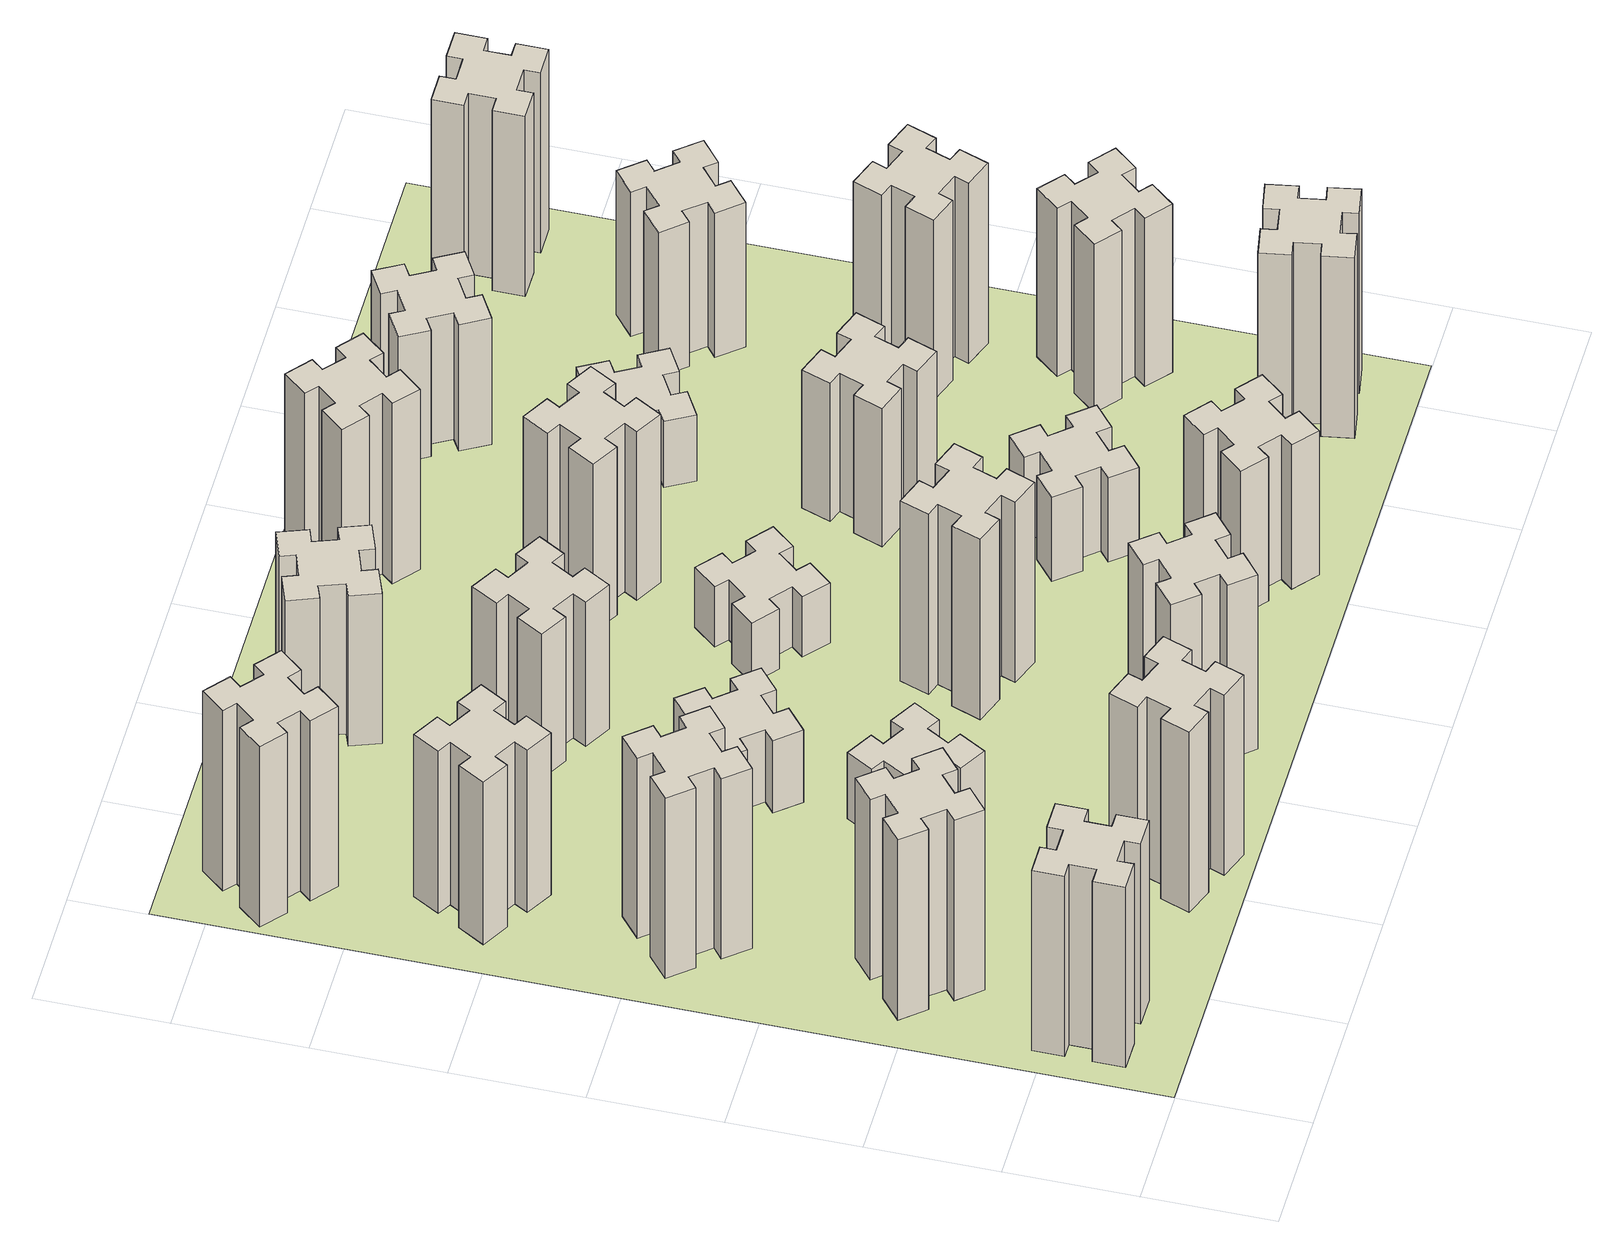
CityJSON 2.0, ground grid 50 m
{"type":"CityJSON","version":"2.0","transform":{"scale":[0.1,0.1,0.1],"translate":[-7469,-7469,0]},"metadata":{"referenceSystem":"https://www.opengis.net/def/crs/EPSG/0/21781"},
"CityObjects":{
"building1":{"type":"Building","attributes":{"class":"1000","function":"1000","usage":"1000","yearOfConstruction":2016,"roofType":"1000","measuredHeight":90,"storeysAboveGround":30,"storeysBelowGround":0},"geometry":[{"type":"Solid","lod":"1","boundaries":[[[[0,1,2,3,4,5,6,7,8,9,10,11,12,13,14,15,16,17,18,19]],[[17,16,20,21]],[[16,15,22,20]],[[15,14,23,22]],[[14,13,24,23]],[[13,12,25,24]],[[12,11,26,25]],[[11,10,27,26]],[[10,9,28,27]],[[9,8,29,28]],[[8,7,30,29]],[[7,6,31,30]],[[6,5,32,31]],[[5,4,33,32]],[[4,3,34,33]],[[3,2,35,34]],[[2,1,36,35]],[[1,0,37,36]],[[0,19,38,37]],[[19,18,39,38]],[[18,17,21,39]],[[24,25,26,27,28,29,30,31,32,33,34,35,36,37,38,39,21,20,22,23]]]]}]},
"building2":{"type":"Building","attributes":{"class":"1000","function":"1000","usage":"1000","yearOfConstruction":2016,"roofType":"1000","measuredHeight":90,"storeysAboveGround":30,"storeysBelowGround":0},"geometry":[{"type":"Solid","lod":"1","boundaries":[[[[40,41,42,43,44,45,46,47,48,49,50,51,52,53,54,55,56,57,58,59]],[[57,56,60,61]],[[56,55,62,60]],[[55,54,63,62]],[[54,53,64,63]],[[53,52,65,64]],[[52,51,66,65]],[[51,50,67,66]],[[50,49,68,67]],[[49,48,69,68]],[[48,47,70,69]],[[47,46,71,70]],[[46,45,72,71]],[[45,44,73,72]],[[44,43,74,73]],[[43,42,75,74]],[[42,41,76,75]],[[41,40,77,76]],[[40,59,78,77]],[[59,58,79,78]],[[58,57,61,79]],[[64,65,66,67,68,69,70,71,72,73,74,75,76,77,78,79,61,60,62,63]]]]}]},
"building3":{"type":"Building","attributes":{"class":"1000","function":"1000","usage":"1000","yearOfConstruction":2016,"roofType":"1000","measuredHeight":90,"storeysAboveGround":30,"storeysBelowGround":0},"geometry":[{"type":"Solid","lod":"1","boundaries":[[[[80,81,82,83,84,85,86,87,88,89,90,91,92,93,94,95,96,97,98,99]],[[97,96,100,101]],[[96,95,102,100]],[[95,94,103,102]],[[94,93,104,103]],[[93,92,105,104]],[[92,91,106,105]],[[91,90,107,106]],[[90,89,108,107]],[[89,88,109,108]],[[88,87,110,109]],[[87,86,111,110]],[[86,85,112,111]],[[85,84,113,112]],[[84,83,114,113]],[[83,82,115,114]],[[82,81,116,115]],[[81,80,117,116]],[[80,99,118,117]],[[99,98,119,118]],[[98,97,101,119]],[[104,105,106,107,108,109,110,111,112,113,114,115,116,117,118,119,101,100,102,103]]]]}]},
"building4":{"type":"Building","attributes":{"class":"1000","function":"1000","usage":"1000","yearOfConstruction":2016,"roofType":"1000","measuredHeight":81,"storeysAboveGround":30,"storeysBelowGround":0},"geometry":[{"type":"Solid","lod":"1","boundaries":[[[[120,121,122,123,124,125,126,127,128,129,130,131,132,133,134,135,136,137,138,139]],[[137,136,140,141]],[[136,135,142,140]],[[135,134,143,142]],[[134,133,144,143]],[[133,132,145,144]],[[132,131,146,145]],[[131,130,147,146]],[[130,129,148,147]],[[129,128,149,148]],[[128,127,150,149]],[[127,126,151,150]],[[126,125,152,151]],[[125,124,153,152]],[[124,123,154,153]],[[123,122,155,154]],[[122,121,156,155]],[[121,120,157,156]],[[120,139,158,157]],[[139,138,159,158]],[[138,137,141,159]],[[144,145,146,147,148,149,150,151,152,153,154,155,156,157,158,159,141,140,142,143]]]]}]},
"building5":{"type":"Building","attributes":{"class":"1000","function":"1000","usage":"1000","yearOfConstruction":2016,"roofType":"1000","measuredHeight":90,"storeysAboveGround":30,"storeysBelowGround":0},"geometry":[{"type":"Solid","lod":"1","boundaries":[[[[160,161,162,163,164,165,166,167,168,169,170,171,172,173,174,175,176,177,178,179]],[[177,176,180,181]],[[176,175,182,180]],[[175,174,183,182]],[[174,173,184,183]],[[173,172,185,184]],[[172,171,186,185]],[[171,170,187,186]],[[170,169,188,187]],[[169,168,189,188]],[[168,167,190,189]],[[167,166,191,190]],[[166,165,192,191]],[[165,164,193,192]],[[164,163,194,193]],[[163,162,195,194]],[[162,161,196,195]],[[161,160,197,196]],[[160,179,198,197]],[[179,178,199,198]],[[178,177,181,199]],[[184,185,186,187,188,189,190,191,192,193,194,195,196,197,198,199,181,180,182,183]]]]}]},
"building6":{"type":"Building","attributes":{"class":"1000","function":"1000","usage":"1000","yearOfConstruction":2016,"roofType":"1000","measuredHeight":90,"storeysAboveGround":30,"storeysBelowGround":0},"geometry":[{"type":"Solid","lod":"1","boundaries":[[[[200,201,202,203,204,205,206,207,208,209,210,211,212,213,214,215,216,217,218,219]],[[217,216,220,221]],[[216,215,222,220]],[[215,214,223,222]],[[214,213,224,223]],[[213,212,225,224]],[[212,211,226,225]],[[211,210,227,226]],[[210,209,228,227]],[[209,208,229,228]],[[208,207,230,229]],[[207,206,231,230]],[[206,205,232,231]],[[205,204,233,232]],[[204,203,234,233]],[[203,202,235,234]],[[202,201,236,235]],[[201,200,237,236]],[[200,219,238,237]],[[219,218,239,238]],[[218,217,221,239]],[[224,225,226,227,228,229,230,231,232,233,234,235,236,237,238,239,221,220,222,223]]]]}]},
"building7":{"type":"Building","attributes":{"class":"1000","function":"1000","usage":"1000","yearOfConstruction":2016,"roofType":"1000","measuredHeight":33,"storeysAboveGround":30,"storeysBelowGround":0},"geometry":[{"type":"Solid","lod":"1","boundaries":[[[[240,241,242,243,244,245,246,247,248,249,250,251,252,253,254,255,256,257,258,259]],[[257,256,260,261]],[[256,255,262,260]],[[255,254,263,262]],[[254,253,264,263]],[[253,252,265,264]],[[252,251,266,265]],[[251,250,267,266]],[[250,249,268,267]],[[249,248,269,268]],[[248,247,270,269]],[[247,246,271,270]],[[246,245,272,271]],[[245,244,273,272]],[[244,243,274,273]],[[243,242,275,274]],[[242,241,276,275]],[[241,240,277,276]],[[240,259,278,277]],[[259,258,279,278]],[[258,257,261,279]],[[264,265,266,267,268,269,270,271,272,273,274,275,276,277,278,279,261,260,262,263]]]]}]},
"building8":{"type":"Building","attributes":{"class":"1000","function":"1000","usage":"1000","yearOfConstruction":2016,"roofType":"1000","measuredHeight":36,"storeysAboveGround":30,"storeysBelowGround":0},"geometry":[{"type":"Solid","lod":"1","boundaries":[[[[280,281,282,283,284,285,286,287,288,289,290,291,292,293,294,295,296,297,298,299]],[[297,296,300,301]],[[296,295,302,300]],[[295,294,303,302]],[[294,293,304,303]],[[293,292,305,304]],[[292,291,306,305]],[[291,290,307,306]],[[290,289,308,307]],[[289,288,309,308]],[[288,287,310,309]],[[287,286,311,310]],[[286,285,312,311]],[[285,284,313,312]],[[284,283,314,313]],[[283,282,315,314]],[[282,281,316,315]],[[281,280,317,316]],[[280,299,318,317]],[[299,298,319,318]],[[298,297,301,319]],[[304,305,306,307,308,309,310,311,312,313,314,315,316,317,318,319,301,300,302,303]]]]}]},
"building9":{"type":"Building","attributes":{"class":"1000","function":"1000","usage":"1000","yearOfConstruction":2016,"roofType":"1000","measuredHeight":87,"storeysAboveGround":30,"storeysBelowGround":0},"geometry":[{"type":"Solid","lod":"1","boundaries":[[[[320,321,322,323,324,325,326,327,328,329,330,331,332,333,334,335,336,337,338,339]],[[337,336,340,341]],[[336,335,342,340]],[[335,334,343,342]],[[334,333,344,343]],[[333,332,345,344]],[[332,331,346,345]],[[331,330,347,346]],[[330,329,348,347]],[[329,328,349,348]],[[328,327,350,349]],[[327,326,351,350]],[[326,325,352,351]],[[325,324,353,352]],[[324,323,354,353]],[[323,322,355,354]],[[322,321,356,355]],[[321,320,357,356]],[[320,339,358,357]],[[339,338,359,358]],[[338,337,341,359]],[[344,345,346,347,348,349,350,351,352,353,354,355,356,357,358,359,341,340,342,343]]]]}]},
"building10":{"type":"Building","attributes":{"class":"1000","function":"1000","usage":"1000","yearOfConstruction":2016,"roofType":"1000","measuredHeight":72,"storeysAboveGround":30,"storeysBelowGround":0},"geometry":[{"type":"Solid","lod":"1","boundaries":[[[[360,361,362,363,364,365,366,367,368,369,370,371,372,373,374,375,376,377,378,379]],[[377,376,380,381]],[[376,375,382,380]],[[375,374,383,382]],[[374,373,384,383]],[[373,372,385,384]],[[372,371,386,385]],[[371,370,387,386]],[[370,369,388,387]],[[369,368,389,388]],[[368,367,390,389]],[[367,366,391,390]],[[366,365,392,391]],[[365,364,393,392]],[[364,363,394,393]],[[363,362,395,394]],[[362,361,396,395]],[[361,360,397,396]],[[360,379,398,397]],[[379,378,399,398]],[[378,377,381,399]],[[384,385,386,387,388,389,390,391,392,393,394,395,396,397,398,399,381,380,382,383]]]]}]},
"building11":{"type":"Building","attributes":{"class":"1000","function":"1000","usage":"1000","yearOfConstruction":2016,"roofType":"1000","measuredHeight":75,"storeysAboveGround":30,"storeysBelowGround":0},"geometry":[{"type":"Solid","lod":"1","boundaries":[[[[400,401,402,403,404,405,406,407,408,409,410,411,412,413,414,415,416,417,418,419]],[[417,416,420,421]],[[416,415,422,420]],[[415,414,423,422]],[[414,413,424,423]],[[413,412,425,424]],[[412,411,426,425]],[[411,410,427,426]],[[410,409,428,427]],[[409,408,429,428]],[[408,407,430,429]],[[407,406,431,430]],[[406,405,432,431]],[[405,404,433,432]],[[404,403,434,433]],[[403,402,435,434]],[[402,401,436,435]],[[401,400,437,436]],[[400,419,438,437]],[[419,418,439,438]],[[418,417,421,439]],[[424,425,426,427,428,429,430,431,432,433,434,435,436,437,438,439,421,420,422,423]]]]}]},
"building12":{"type":"Building","attributes":{"class":"1000","function":"1000","usage":"1000","yearOfConstruction":2016,"roofType":"1000","measuredHeight":90,"storeysAboveGround":30,"storeysBelowGround":0},"geometry":[{"type":"Solid","lod":"1","boundaries":[[[[440,441,442,443,444,445,446,447,448,449,450,451,452,453,454,455,456,457,458,459]],[[457,456,460,461]],[[456,455,462,460]],[[455,454,463,462]],[[454,453,464,463]],[[453,452,465,464]],[[452,451,466,465]],[[451,450,467,466]],[[450,449,468,467]],[[449,448,469,468]],[[448,447,470,469]],[[447,446,471,470]],[[446,445,472,471]],[[445,444,473,472]],[[444,443,474,473]],[[443,442,475,474]],[[442,441,476,475]],[[441,440,477,476]],[[440,459,478,477]],[[459,458,479,478]],[[458,457,461,479]],[[464,465,466,467,468,469,470,471,472,473,474,475,476,477,478,479,461,460,462,463]]]]}]},
"building13":{"type":"Building","attributes":{"class":"1000","function":"1000","usage":"1000","yearOfConstruction":2016,"roofType":"1000","measuredHeight":30,"storeysAboveGround":30,"storeysBelowGround":0},"geometry":[{"type":"Solid","lod":"1","boundaries":[[[[480,481,482,483,484,485,486,487,488,489,490,491,492,493,494,495,496,497,498,499]],[[497,496,500,501]],[[496,495,502,500]],[[495,494,503,502]],[[494,493,504,503]],[[493,492,505,504]],[[492,491,506,505]],[[491,490,507,506]],[[490,489,508,507]],[[489,488,509,508]],[[488,487,510,509]],[[487,486,511,510]],[[486,485,512,511]],[[485,484,513,512]],[[484,483,514,513]],[[483,482,515,514]],[[482,481,516,515]],[[481,480,517,516]],[[480,499,518,517]],[[499,498,519,518]],[[498,497,501,519]],[[504,505,506,507,508,509,510,511,512,513,514,515,516,517,518,519,501,500,502,503]]]]}]},
"building14":{"type":"Building","attributes":{"class":"1000","function":"1000","usage":"1000","yearOfConstruction":2016,"roofType":"1000","measuredHeight":72,"storeysAboveGround":30,"storeysBelowGround":0},"geometry":[{"type":"Solid","lod":"1","boundaries":[[[[520,521,522,523,524,525,526,527,528,529,530,531,532,533,534,535,536,537,538,539]],[[537,536,540,541]],[[536,535,542,540]],[[535,534,543,542]],[[534,533,544,543]],[[533,532,545,544]],[[532,531,546,545]],[[531,530,547,546]],[[530,529,548,547]],[[529,528,549,548]],[[528,527,550,549]],[[527,526,551,550]],[[526,525,552,551]],[[525,524,553,552]],[[524,523,554,553]],[[523,522,555,554]],[[522,521,556,555]],[[521,520,557,556]],[[520,539,558,557]],[[539,538,559,558]],[[538,537,541,559]],[[544,545,546,547,548,549,550,551,552,553,554,555,556,557,558,559,541,540,542,543]]]]}]},
"building15":{"type":"Building","attributes":{"class":"1000","function":"1000","usage":"1000","yearOfConstruction":2016,"roofType":"1000","measuredHeight":84,"storeysAboveGround":30,"storeysBelowGround":0},"geometry":[{"type":"Solid","lod":"1","boundaries":[[[[560,561,562,563,564,565,566,567,568,569,570,571,572,573,574,575,576,577,578,579]],[[577,576,580,581]],[[576,575,582,580]],[[575,574,583,582]],[[574,573,584,583]],[[573,572,585,584]],[[572,571,586,585]],[[571,570,587,586]],[[570,569,588,587]],[[569,568,589,588]],[[568,567,590,589]],[[567,566,591,590]],[[566,565,592,591]],[[565,564,593,592]],[[564,563,594,593]],[[563,562,595,594]],[[562,561,596,595]],[[561,560,597,596]],[[560,579,598,597]],[[579,578,599,598]],[[578,577,581,599]],[[584,585,586,587,588,589,590,591,592,593,594,595,596,597,598,599,581,580,582,583]]]]}]},
"building16":{"type":"Building","attributes":{"class":"1000","function":"1000","usage":"1000","yearOfConstruction":2016,"roofType":"1000","measuredHeight":90,"storeysAboveGround":30,"storeysBelowGround":0},"geometry":[{"type":"Solid","lod":"1","boundaries":[[[[600,601,602,603,604,605,606,607,608,609,610,611,612,613,614,615,616,617,618,619]],[[617,616,620,621]],[[616,615,622,620]],[[615,614,623,622]],[[614,613,624,623]],[[613,612,625,624]],[[612,611,626,625]],[[611,610,627,626]],[[610,609,628,627]],[[609,608,629,628]],[[608,607,630,629]],[[607,606,631,630]],[[606,605,632,631]],[[605,604,633,632]],[[604,603,634,633]],[[603,602,635,634]],[[602,601,636,635]],[[601,600,637,636]],[[600,619,638,637]],[[619,618,639,638]],[[618,617,621,639]],[[624,625,626,627,628,629,630,631,632,633,634,635,636,637,638,639,621,620,622,623]]]]}]},
"building17":{"type":"Building","attributes":{"class":"1000","function":"1000","usage":"1000","yearOfConstruction":2016,"roofType":"1000","measuredHeight":42,"storeysAboveGround":30,"storeysBelowGround":0},"geometry":[{"type":"Solid","lod":"1","boundaries":[[[[640,641,642,643,644,645,646,647,648,649,650,651,652,653,654,655,656,657,658,659]],[[657,656,660,661]],[[656,655,662,660]],[[655,654,663,662]],[[654,653,664,663]],[[653,652,665,664]],[[652,651,666,665]],[[651,650,667,666]],[[650,649,668,667]],[[649,648,669,668]],[[648,647,670,669]],[[647,646,671,670]],[[646,645,672,671]],[[645,644,673,672]],[[644,643,674,673]],[[643,642,675,674]],[[642,641,676,675]],[[641,640,677,676]],[[640,659,678,677]],[[659,658,679,678]],[[658,657,661,679]],[[664,665,666,667,668,669,670,671,672,673,674,675,676,677,678,679,661,660,662,663]]]]}]},
"building18":{"type":"Building","attributes":{"class":"1000","function":"1000","usage":"1000","yearOfConstruction":2016,"roofType":"1000","measuredHeight":69,"storeysAboveGround":30,"storeysBelowGround":0},"geometry":[{"type":"Solid","lod":"1","boundaries":[[[[680,681,682,683,684,685,686,687,688,689,690,691,692,693,694,695,696,697,698,699]],[[697,696,700,701]],[[696,695,702,700]],[[695,694,703,702]],[[694,693,704,703]],[[693,692,705,704]],[[692,691,706,705]],[[691,690,707,706]],[[690,689,708,707]],[[689,688,709,708]],[[688,687,710,709]],[[687,686,711,710]],[[686,685,712,711]],[[685,684,713,712]],[[684,683,714,713]],[[683,682,715,714]],[[682,681,716,715]],[[681,680,717,716]],[[680,699,718,717]],[[699,698,719,718]],[[698,697,701,719]],[[704,705,706,707,708,709,710,711,712,713,714,715,716,717,718,719,701,700,702,703]]]]}]},
"building19":{"type":"Building","attributes":{"class":"1000","function":"1000","usage":"1000","yearOfConstruction":2016,"roofType":"1000","measuredHeight":33,"storeysAboveGround":30,"storeysBelowGround":0},"geometry":[{"type":"Solid","lod":"1","boundaries":[[[[720,721,722,723,724,725,726,727,728,729,730,731,732,733,734,735,736,737,738,739]],[[737,736,740,741]],[[736,735,742,740]],[[735,734,743,742]],[[734,733,744,743]],[[733,732,745,744]],[[732,731,746,745]],[[731,730,747,746]],[[730,729,748,747]],[[729,728,749,748]],[[728,727,750,749]],[[727,726,751,750]],[[726,725,752,751]],[[725,724,753,752]],[[724,723,754,753]],[[723,722,755,754]],[[722,721,756,755]],[[721,720,757,756]],[[720,739,758,757]],[[739,738,759,758]],[[738,737,741,759]],[[744,745,746,747,748,749,750,751,752,753,754,755,756,757,758,759,741,740,742,743]]]]}]},
"building20":{"type":"Building","attributes":{"class":"1000","function":"1000","usage":"1000","yearOfConstruction":2016,"roofType":"1000","measuredHeight":90,"storeysAboveGround":30,"storeysBelowGround":0},"geometry":[{"type":"Solid","lod":"1","boundaries":[[[[760,761,762,763,764,765,766,767,768,769,770,771,772,773,774,775,776,777,778,779]],[[777,776,780,781]],[[776,775,782,780]],[[775,774,783,782]],[[774,773,784,783]],[[773,772,785,784]],[[772,771,786,785]],[[771,770,787,786]],[[770,769,788,787]],[[769,768,789,788]],[[768,767,790,789]],[[767,766,791,790]],[[766,765,792,791]],[[765,764,793,792]],[[764,763,794,793]],[[763,762,795,794]],[[762,761,796,795]],[[761,760,797,796]],[[760,779,798,797]],[[779,778,799,798]],[[778,777,781,799]],[[784,785,786,787,788,789,790,791,792,793,794,795,796,797,798,799,781,780,782,783]]]]}]},
"building21":{"type":"Building","attributes":{"class":"1000","function":"1000","usage":"1000","yearOfConstruction":2016,"roofType":"1000","measuredHeight":63,"storeysAboveGround":30,"storeysBelowGround":0},"geometry":[{"type":"Solid","lod":"1","boundaries":[[[[800,801,802,803,804,805,806,807,808,809,810,811,812,813,814,815,816,817,818,819]],[[817,816,820,821]],[[816,815,822,820]],[[815,814,823,822]],[[814,813,824,823]],[[813,812,825,824]],[[812,811,826,825]],[[811,810,827,826]],[[810,809,828,827]],[[809,808,829,828]],[[808,807,830,829]],[[807,806,831,830]],[[806,805,832,831]],[[805,804,833,832]],[[804,803,834,833]],[[803,802,835,834]],[[802,801,836,835]],[[801,800,837,836]],[[800,819,838,837]],[[819,818,839,838]],[[818,817,821,839]],[[824,825,826,827,828,829,830,831,832,833,834,835,836,837,838,839,821,820,822,823]]]]}]},
"building22":{"type":"Building","attributes":{"class":"1000","function":"1000","usage":"1000","yearOfConstruction":2016,"roofType":"1000","measuredHeight":84,"storeysAboveGround":30,"storeysBelowGround":0},"geometry":[{"type":"Solid","lod":"1","boundaries":[[[[840,841,842,843,844,845,846,847,848,849,850,851,852,853,854,855,856,857,858,859]],[[857,856,860,861]],[[856,855,862,860]],[[855,854,863,862]],[[854,853,864,863]],[[853,852,865,864]],[[852,851,866,865]],[[851,850,867,866]],[[850,849,868,867]],[[849,848,869,868]],[[848,847,870,869]],[[847,846,871,870]],[[846,845,872,871]],[[845,844,873,872]],[[844,843,874,873]],[[843,842,875,874]],[[842,841,876,875]],[[841,840,877,876]],[[840,859,878,877]],[[859,858,879,878]],[[858,857,861,879]],[[864,865,866,867,868,869,870,871,872,873,874,875,876,877,878,879,861,860,862,863]]]]}]},
"building23":{"type":"Building","attributes":{"class":"1000","function":"1000","usage":"1000","yearOfConstruction":2016,"roofType":"1000","measuredHeight":90,"storeysAboveGround":30,"storeysBelowGround":0},"geometry":[{"type":"Solid","lod":"1","boundaries":[[[[880,881,882,883,884,885,886,887,888,889,890,891,892,893,894,895,896,897,898,899]],[[897,896,900,901]],[[896,895,902,900]],[[895,894,903,902]],[[894,893,904,903]],[[893,892,905,904]],[[892,891,906,905]],[[891,890,907,906]],[[890,889,908,907]],[[889,888,909,908]],[[888,887,910,909]],[[887,886,911,910]],[[886,885,912,911]],[[885,884,913,912]],[[884,883,914,913]],[[883,882,915,914]],[[882,881,916,915]],[[881,880,917,916]],[[880,899,918,917]],[[899,898,919,918]],[[898,897,901,919]],[[904,905,906,907,908,909,910,911,912,913,914,915,916,917,918,919,901,900,902,903]]]]}]},
"building24":{"type":"Building","attributes":{"class":"1000","function":"1000","usage":"1000","yearOfConstruction":2016,"roofType":"1000","measuredHeight":72,"storeysAboveGround":30,"storeysBelowGround":0},"geometry":[{"type":"Solid","lod":"1","boundaries":[[[[920,921,922,923,924,925,926,927,928,929,930,931,932,933,934,935,936,937,938,939]],[[937,936,940,941]],[[936,935,942,940]],[[935,934,943,942]],[[934,933,944,943]],[[933,932,945,944]],[[932,931,946,945]],[[931,930,947,946]],[[930,929,948,947]],[[929,928,949,948]],[[928,927,950,949]],[[927,926,951,950]],[[926,925,952,951]],[[925,924,953,952]],[[924,923,954,953]],[[923,922,955,954]],[[922,921,956,955]],[[921,920,957,956]],[[920,939,958,957]],[[939,938,959,958]],[[938,937,941,959]],[[944,945,946,947,948,949,950,951,952,953,954,955,956,957,958,959,941,940,942,943]]]]}]},
"building25":{"type":"Building","attributes":{"class":"1000","function":"1000","usage":"1000","yearOfConstruction":2016,"roofType":"1000","measuredHeight":90,"storeysAboveGround":30,"storeysBelowGround":0},"geometry":[{"type":"Solid","lod":"1","boundaries":[[[[960,961,962,963,964,965,966,967,968,969,970,971,972,973,974,975,976,977,978,979]],[[977,976,980,981]],[[976,975,982,980]],[[975,974,983,982]],[[974,973,984,983]],[[973,972,985,984]],[[972,971,986,985]],[[971,970,987,986]],[[970,969,988,987]],[[969,968,989,988]],[[968,967,990,989]],[[967,966,991,990]],[[966,965,992,991]],[[965,964,993,992]],[[964,963,994,993]],[[963,962,995,994]],[[962,961,996,995]],[[961,960,997,996]],[[960,979,998,997]],[[979,978,999,998]],[[978,977,981,999]],[[984,985,986,987,988,989,990,991,992,993,994,995,996,997,998,999,981,980,982,983]]]]}]},
"landuse1":{"type":"LandUse","attributes":{"name":"plot1","function":"1010"},"geometry":[{"type":"MultiSurface","lod":"1","boundaries":[[[1000,1001,1002,1003]]]}]}
},
"vertices":[
[165,425,0],[165,325,0],[105,325,0],[105,205,0],[225,205,0],[225,265,0],[325,265,0],[325,205,0],[445,205,0],[445,325,0],[385,325,0],[385,425,0],[445,425,0],[445,545,0],[325,545,0],[325,485,0],[225,485,0],[225,545,0],[105,545,0],[105,425,0],[225,485,900],[225,545,900],[325,485,900],[325,545,900],[445,545,900],[445,425,900],[385,425,900],[385,325,900],[445,325,900],[445,205,900],[325,205,900],[325,265,900],[225,265,900],[225,205,900],[105,205,900],[105,325,900],[165,325,900],[165,425,900],[105,425,900],[105,545,900],
[492,1048,0],[427,1124,0],[473,1163,0],[396,1255,0],[304,1178,0],[343,1132,0],[266,1067,0],[228,1113,0],[136,1036,0],[213,944,0],[259,983,0],[323,906,0],[277,868,0],[354,776,0],[446,853,0],[408,899,0],[484,963,0],[523,917,0],[615,994,0],[538,1086,0],[484,963,900],[523,917,900],[408,899,900],[446,853,900],[354,776,900],[277,868,900],[323,906,900],[259,983,900],[213,944,900],[136,1036,900],[228,1113,900],[266,1067,900],[343,1132,900],[304,1178,900],[396,1255,900],[473,1163,900],[427,1124,900],[492,1048,900],[538,1086,900],[615,994,900],
[492,1888,0],[427,1964,0],[473,2003,0],[396,2095,0],[304,2018,0],[343,1972,0],[266,1907,0],[228,1953,0],[136,1876,0],[213,1784,0],[259,1823,0],[323,1746,0],[277,1708,0],[354,1616,0],[446,1693,0],[408,1739,0],[484,1803,0],[523,1757,0],[615,1834,0],[538,1926,0],[484,1803,900],[523,1757,900],[408,1739,900],[446,1693,900],[354,1616,900],[277,1708,900],[323,1746,900],[259,1823,900],[213,1784,900],[136,1876,900],[228,1953,900],[266,1907,900],[343,1972,900],[304,2018,900],[396,2095,900],[473,2003,900],[427,1964,900],[492,1888,900],[538,1926,900],[615,1834,900],
[474,2666,0],[387,2716,0],[417,2768,0],[313,2828,0],[253,2724,0],[305,2694,0],[255,2607,0],[203,2637,0],[143,2533,0],[247,2473,0],[277,2525,0],[364,2475,0],[334,2423,0],[438,2363,0],[498,2467,0],[446,2497,0],[496,2584,0],[548,2554,0],[608,2658,0],[504,2718,0],[496,2584,810],[548,2554,810],[446,2497,810],[498,2467,810],[438,2363,810],[334,2423,810],[364,2475,810],[277,2525,810],[247,2473,810],[143,2533,810],[203,2637,810],[255,2607,810],[305,2694,810],[253,2724,810],[313,2828,810],[417,2768,810],[387,2716,810],[474,2666,810],[504,2718,810],[608,2658,810],
[1029,360,0],[995,266,0],[939,287,0],[897,174,0],[1010,133,0],[1031,189,0],[1125,155,0],[1104,99,0],[1217,57,0],[1258,170,0],[1202,191,0],[1236,285,0],[1292,264,0],[1333,377,0],[1220,418,0],[1200,362,0],[1106,396,0],[1127,452,0],[1014,493,0],[973,380,0],[1106,396,900],[1127,452,900],[1200,362,900],[1220,418,900],[1333,377,900],[1292,264,900],[1236,285,900],[1202,191,900],[1258,170,900],[1217,57,900],[1104,99,900],[1125,155,900],[1031,189,900],[1010,133,900],[897,174,900],[939,287,900],[995,266,900],[1029,360,900],[973,380,900],[1014,493,900],
[384,3387,0],[308,3452,0],[346,3498,0],[254,3575,0],[177,3483,0],[223,3444,0],[159,3368,0],[113,3406,0],[36,3314,0],[128,3237,0],[166,3283,0],[243,3219,0],[204,3173,0],[296,3096,0],[373,3188,0],[327,3226,0],[392,3303,0],[438,3264,0],[515,3356,0],[423,3433,0],[392,3303,900],[438,3264,900],[327,3226,900],[373,3188,900],[296,3096,900],[204,3173,900],[243,3219,900],[166,3283,900],[128,3237,900],[36,3314,900],[113,3406,900],[159,3368,900],[223,3444,900],[177,3483,900],[254,3575,900],[346,3498,900],[308,3452,900],[384,3387,900],[423,3433,900],[515,3356,900],
[1214,1286,0],[1127,1336,0],[1157,1388,0],[1053,1448,0],[993,1344,0],[1045,1314,0],[995,1227,0],[943,1257,0],[883,1153,0],[987,1093,0],[1017,1145,0],[1104,1095,0],[1074,1043,0],[1178,983,0],[1238,1087,0],[1186,1117,0],[1236,1204,0],[1288,1174,0],[1348,1278,0],[1244,1338,0],[1236,1204,330],[1288,1174,330],[1186,1117,330],[1238,1087,330],[1178,983,330],[1074,1043,330],[1104,1095,330],[1017,1145,330],[987,1093,330],[883,1153,330],[943,1257,330],[995,1227,330],[1045,1314,330],[993,1344,330],[1053,1448,330],[1157,1388,330],[1127,1336,330],[1214,1286,330],[1244,1338,330],[1348,1278,330],
[1083,1972,0],[1006,1907,0],[968,1953,0],[876,1876,0],[953,1784,0],[999,1823,0],[1063,1746,0],[1017,1708,0],[1094,1616,0],[1186,1693,0],[1148,1739,0],[1224,1803,0],[1263,1757,0],[1355,1834,0],[1278,1926,0],[1232,1888,0],[1167,1964,0],[1213,2003,0],[1136,2095,0],[1044,2018,0],[1167,1964,360],[1213,2003,360],[1232,1888,360],[1278,1926,360],[1355,1834,360],[1263,1757,360],[1224,1803,360],[1148,1739,360],[1186,1693,360],[1094,1616,360],[1017,1708,360],[1063,1746,360],[999,1823,360],[953,1784,360],[876,1876,360],[968,1953,360],[1006,1907,360],[1083,1972,360],[1044,2018,360],[1136,2095,360],
[1639,343,0],[1703,266,0],[1657,228,0],[1734,136,0],[1826,213,0],[1788,259,0],[1864,323,0],[1903,277,0],[1995,354,0],[1918,446,0],[1872,408,0],[1807,484,0],[1853,523,0],[1776,615,0],[1684,538,0],[1723,492,0],[1646,427,0],[1608,473,0],[1516,396,0],[1593,304,0],[1646,427,870],[1608,473,870],[1723,492,870],[1684,538,870],[1776,615,870],[1853,523,870],[1807,484,870],[1872,408,870],[1918,446,870],[1995,354,870],[1903,277,870],[1864,323,870],[1788,259,870],[1826,213,870],[1734,136,870],[1657,228,870],[1703,266,870],[1639,343,870],[1593,304,870],[1516,396,870],
[1314,2666,0],[1227,2716,0],[1257,2768,0],[1153,2828,0],[1093,2724,0],[1145,2694,0],[1095,2607,0],[1043,2637,0],[983,2533,0],[1087,2473,0],[1117,2525,0],[1204,2475,0],[1174,2423,0],[1278,2363,0],[1338,2467,0],[1286,2497,0],[1336,2584,0],[1388,2554,0],[1448,2658,0],[1344,2718,0],[1336,2584,720],[1388,2554,720],[1286,2497,720],[1338,2467,720],[1278,2363,720],[1174,2423,720],[1204,2475,720],[1117,2525,720],[1087,2473,720],[983,2533,720],[1043,2637,720],[1095,2607,720],[1145,2694,720],[1093,2724,720],[1153,2828,720],[1257,2768,720],[1227,2716,720],[1314,2666,720],[1344,2718,720],[1448,2658,720],
[1125,3456,0],[1031,3422,0],[1010,3478,0],[897,3437,0],[939,3324,0],[995,3345,0],[1029,3251,0],[973,3230,0],[1014,3117,0],[1127,3159,0],[1106,3215,0],[1200,3249,0],[1220,3193,0],[1333,3234,0],[1292,3347,0],[1236,3326,0],[1202,3420,0],[1258,3440,0],[1217,3553,0],[1104,3512,0],[1202,3420,750],[1258,3440,750],[1236,3326,750],[1292,3347,750],[1333,3234,750],[1220,3193,750],[1200,3249,750],[1106,3215,750],[1127,3159,750],[1014,3117,750],[973,3230,750],[1029,3251,750],[995,3345,750],[939,3324,750],[897,3437,750],[1010,3478,750],[1031,3422,750],[1125,3456,750],[1104,3512,750],[1217,3553,750],
[1769,1300,0],[1735,1206,0],[1679,1227,0],[1637,1114,0],[1750,1073,0],[1771,1129,0],[1865,1095,0],[1844,1039,0],[1957,997,0],[1998,1110,0],[1942,1131,0],[1976,1225,0],[2032,1204,0],[2073,1317,0],[1960,1358,0],[1940,1302,0],[1846,1336,0],[1867,1392,0],[1754,1433,0],[1713,1320,0],[1846,1336,900],[1867,1392,900],[1940,1302,900],[1960,1358,900],[2073,1317,900],[2032,1204,900],[1976,1225,900],[1942,1131,900],[1998,1110,900],[1957,997,900],[1844,1039,900],[1865,1095,900],[1771,1129,900],[1750,1073,900],[1637,1114,900],[1679,1227,900],[1735,1206,900],[1769,1300,900],[1713,1320,900],[1754,1433,900],
[1746,1903,0],[1823,1839,0],[1784,1793,0],[1876,1716,0],[1953,1808,0],[1907,1846,0],[1972,1923,0],[2018,1884,0],[2095,1976,0],[2003,2053,0],[1964,2007,0],[1888,2072,0],[1926,2118,0],[1834,2195,0],[1757,2103,0],[1803,2064,0],[1739,1988,0],[1693,2026,0],[1616,1934,0],[1708,1857,0],[1739,1988,300],[1693,2026,300],[1803,2064,300],[1757,2103,300],[1834,2195,300],[1926,2118,300],[1888,2072,300],[1964,2007,300],[2003,2053,300],[2095,1976,300],[2018,1884,300],[1972,1923,300],[1907,1846,300],[1953,1808,300],[1876,1716,300],[1784,1793,300],[1823,1839,300],[1746,1903,300],[1708,1857,300],[1616,1934,300],
[2486,323,0],[2563,259,0],[2524,213,0],[2616,136,0],[2693,228,0],[2647,266,0],[2712,343,0],[2758,304,0],[2835,396,0],[2743,473,0],[2704,427,0],[2628,492,0],[2666,538,0],[2574,615,0],[2497,523,0],[2543,484,0],[2479,408,0],[2433,446,0],[2356,354,0],[2448,277,0],[2479,408,720],[2433,446,720],[2543,484,720],[2497,523,720],[2574,615,720],[2666,538,720],[2628,492,720],[2704,427,720],[2743,473,720],[2835,396,720],[2758,304,720],[2712,343,720],[2647,266,720],[2693,228,720],[2616,136,720],[2524,213,720],[2563,259,720],[2486,323,720],[2448,277,720],[2356,354,720],
[2026,2497,0],[2076,2584,0],[2128,2554,0],[2188,2658,0],[2084,2718,0],[2054,2666,0],[1967,2716,0],[1997,2768,0],[1893,2828,0],[1833,2724,0],[1885,2694,0],[1835,2607,0],[1783,2637,0],[1723,2533,0],[1827,2473,0],[1857,2525,0],[1944,2475,0],[1914,2423,0],[2018,2363,0],[2078,2467,0],[1944,2475,840],[1914,2423,840],[1857,2525,840],[1827,2473,840],[1723,2533,840],[1783,2637,840],[1835,2607,840],[1885,2694,840],[1833,2724,840],[1893,2828,840],[1997,2768,840],[1967,2716,840],[2054,2666,840],[2084,2718,840],[2188,2658,840],[2128,2554,840],[2076,2584,840],[2026,2497,840],[2078,2467,840],[2018,2363,840],
[1746,3383,0],[1823,3319,0],[1784,3273,0],[1876,3196,0],[1953,3288,0],[1907,3326,0],[1972,3403,0],[2018,3364,0],[2095,3456,0],[2003,3533,0],[1964,3487,0],[1888,3552,0],[1926,3598,0],[1834,3675,0],[1757,3583,0],[1803,3544,0],[1739,3468,0],[1693,3506,0],[1616,3414,0],[1708,3337,0],[1739,3468,900],[1693,3506,900],[1803,3544,900],[1757,3583,900],[1834,3675,900],[1926,3598,900],[1888,3552,900],[1964,3487,900],[2003,3533,900],[2095,3456,900],[2018,3364,900],[1972,3403,900],[1907,3326,900],[1953,3288,900],[1876,3196,900],[1784,3273,900],[1823,3319,900],[1746,3383,900],[1708,3337,900],[1616,3414,900],
[2563,1132,0],[2486,1067,0],[2448,1113,0],[2356,1036,0],[2433,944,0],[2479,983,0],[2543,906,0],[2497,868,0],[2574,776,0],[2666,853,0],[2628,899,0],[2704,963,0],[2743,917,0],[2835,994,0],[2758,1086,0],[2712,1048,0],[2647,1124,0],[2693,1163,0],[2616,1255,0],[2524,1178,0],[2647,1124,420],[2693,1163,420],[2712,1048,420],[2758,1086,420],[2835,994,420],[2743,917,420],[2704,963,420],[2628,899,420],[2666,853,420],[2574,776,420],[2497,868,420],[2543,906,420],[2479,983,420],[2433,944,420],[2356,1036,420],[2448,1113,420],[2486,1067,420],[2563,1132,420],[2524,1178,420],[2616,1255,420],
[2682,1671,0],[2716,1765,0],[2772,1744,0],[2813,1857,0],[2700,1898,0],[2680,1842,0],[2586,1876,0],[2607,1932,0],[2494,1973,0],[2453,1860,0],[2509,1840,0],[2475,1746,0],[2419,1767,0],[2377,1654,0],[2490,1613,0],[2511,1669,0],[2605,1635,0],[2584,1579,0],[2697,1537,0],[2738,1650,0],[2605,1635,690],[2584,1579,690],[2511,1669,690],[2490,1613,690],[2377,1654,690],[2419,1767,690],[2475,1746,690],[2509,1840,690],[2453,1860,690],[2494,1973,690],[2607,1932,690],[2586,1876,690],[2680,1842,690],[2700,1898,690],[2813,1857,690],[2772,1744,690],[2716,1765,690],[2682,1671,690],[2738,1650,690],[2697,1537,690],
[2475,2584,0],[2525,2497,0],[2473,2467,0],[2533,2363,0],[2637,2423,0],[2607,2475,0],[2694,2525,0],[2724,2473,0],[2828,2533,0],[2768,2637,0],[2716,2607,0],[2666,2694,0],[2718,2724,0],[2658,2828,0],[2554,2768,0],[2584,2716,0],[2497,2666,0],[2467,2718,0],[2363,2658,0],[2423,2554,0],[2497,2666,330],[2467,2718,330],[2584,2716,330],[2554,2768,330],[2658,2828,330],[2718,2724,330],[2666,2694,330],[2716,2607,330],[2768,2637,330],[2828,2533,330],[2724,2473,330],[2694,2525,330],[2607,2475,330],[2637,2423,330],[2533,2363,330],[2473,2467,330],[2525,2497,330],[2475,2584,330],[2423,2554,330],[2363,2658,330],
[3465,492,0],[3367,475,0],[3357,534,0],[3238,513,0],[3259,395,0],[3318,405,0],[3336,307,0],[3277,297,0],[3297,178,0],[3416,199,0],[3405,258,0],[3504,276,0],[3514,217,0],[3632,237,0],[3611,356,0],[3552,345,0],[3535,444,0],[3594,454,0],[3573,572,0],[3455,551,0],[3535,444,900],[3594,454,900],[3552,345,900],[3611,356,900],[3632,237,900],[3514,217,900],[3504,276,900],[3405,258,900],[3416,199,900],[3297,178,900],[3277,297,900],[3336,307,900],[3318,405,900],[3259,395,900],[3238,513,900],[3357,534,900],[3367,475,900],[3465,492,900],[3455,551,900],[3573,572,900],
[2716,3347,0],[2666,3434,0],[2718,3464,0],[2658,3568,0],[2554,3508,0],[2584,3456,0],[2497,3406,0],[2467,3458,0],[2363,3398,0],[2423,3294,0],[2475,3324,0],[2525,3237,0],[2473,3207,0],[2533,3103,0],[2637,3163,0],[2607,3215,0],[2694,3265,0],[2724,3213,0],[2828,3273,0],[2768,3377,0],[2694,3265,630],[2724,3213,630],[2607,3215,630],[2637,3163,630],[2533,3103,630],[2473,3207,630],[2525,3237,630],[2475,3324,630],[2423,3294,630],[2363,3398,630],[2467,3458,630],[2497,3406,630],[2584,3456,630],[2554,3508,630],[2658,3568,630],[2718,3464,630],[2666,3434,630],[2716,3347,630],[2768,3377,630],[2828,3273,630],
[3487,1006,0],[3552,1083,0],[3598,1044,0],[3675,1136,0],[3583,1213,0],[3544,1167,0],[3468,1232,0],[3506,1278,0],[3414,1355,0],[3337,1263,0],[3383,1224,0],[3319,1148,0],[3273,1186,0],[3196,1094,0],[3288,1017,0],[3326,1063,0],[3403,999,0],[3364,953,0],[3456,876,0],[3533,968,0],[3403,999,840],[3364,953,840],[3326,1063,840],[3288,1017,840],[3196,1094,840],[3273,1186,840],[3319,1148,840],[3383,1224,840],[3337,1263,840],[3414,1355,840],[3506,1278,840],[3468,1232,840],[3544,1167,840],[3583,1213,840],[3675,1136,840],[3598,1044,840],[3552,1083,840],[3487,1006,840],[3533,968,840],[3456,876,840],
[3422,1671,0],[3456,1765,0],[3512,1744,0],[3553,1857,0],[3440,1898,0],[3420,1842,0],[3326,1876,0],[3347,1932,0],[3234,1973,0],[3193,1860,0],[3249,1840,0],[3215,1746,0],[3159,1767,0],[3117,1654,0],[3230,1613,0],[3251,1669,0],[3345,1635,0],[3324,1579,0],[3437,1537,0],[3478,1650,0],[3345,1635,900],[3324,1579,900],[3251,1669,900],[3230,1613,900],[3117,1654,900],[3159,1767,900],[3215,1746,900],[3249,1840,900],[3193,1860,900],[3234,1973,900],[3347,1932,900],[3326,1876,900],[3420,1842,900],[3440,1898,900],[3553,1857,900],[3512,1744,900],[3456,1765,900],[3422,1671,900],[3478,1650,900],[3437,1537,900],
[3119,2563,0],[3183,2486,0],[3137,2448,0],[3214,2356,0],[3306,2433,0],[3268,2479,0],[3344,2543,0],[3383,2497,0],[3475,2574,0],[3398,2666,0],[3352,2628,0],[3287,2704,0],[3333,2743,0],[3256,2835,0],[3164,2758,0],[3203,2712,0],[3126,2647,0],[3088,2693,0],[2996,2616,0],[3073,2524,0],[3126,2647,720],[3088,2693,720],[3203,2712,720],[3164,2758,720],[3256,2835,720],[3333,2743,720],[3287,2704,720],[3352,2628,720],[3398,2666,720],[3475,2574,720],[3383,2497,720],[3344,2543,720],[3268,2479,720],[3306,2433,720],[3214,2356,720],[3137,2448,720],[3183,2486,720],[3119,2563,720],[3073,2524,720],[2996,2616,720],
[3385,3225,0],[3485,3225,0],[3485,3165,0],[3605,3165,0],[3605,3285,0],[3545,3285,0],[3545,3385,0],[3605,3385,0],[3605,3505,0],[3485,3505,0],[3485,3445,0],[3385,3445,0],[3385,3505,0],[3265,3505,0],[3265,3385,0],[3325,3385,0],[3325,3285,0],[3265,3285,0],[3265,3165,0],[3385,3165,0],[3325,3285,900],[3265,3285,900],[3325,3385,900],[3265,3385,900],[3265,3505,900],[3385,3505,900],[3385,3445,900],[3485,3445,900],[3485,3505,900],[3605,3505,900],[3605,3385,900],[3545,3385,900],[3545,3285,900],[3605,3285,900],[3605,3165,900],[3485,3165,900],[3485,3225,900],[3385,3225,900],[3385,3165,900],[3265,3165,900],
[5,3705,0],[3705,3705,0],[3705,5,0],[5,5,0]
]}
